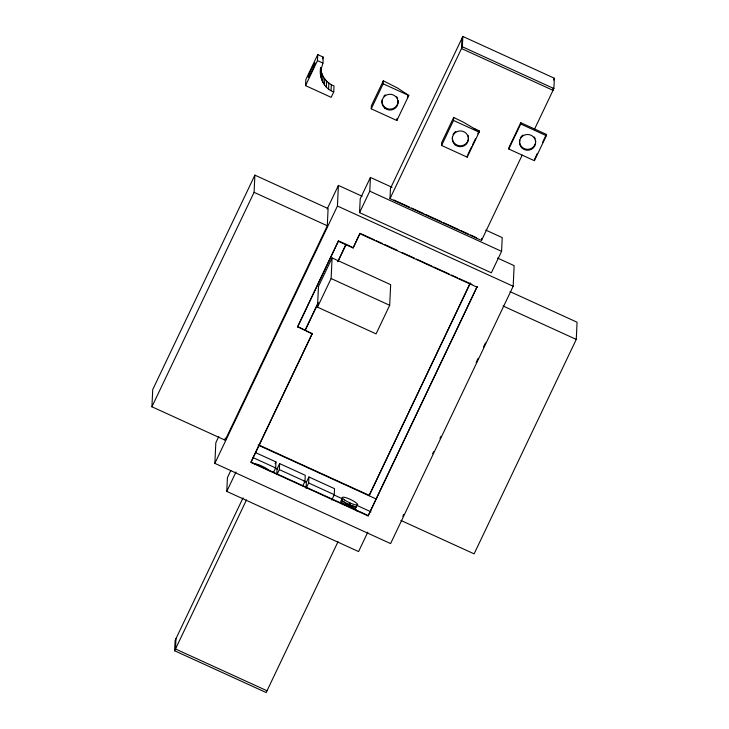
<?xml version="1.0" encoding="UTF-8"?>
<svg xmlns="http://www.w3.org/2000/svg" width="729" height="729" viewBox="0 0 729 729"><rect width="100%" height="100%" fill="white"/><g stroke="black" fill="none" stroke-linecap="round" stroke-linejoin="round"><path stroke-width="1.09" d="M320.478 71.369L322.947 63.122L323.229 57.108L317.744 54.593L305.825 79.616L305.542 85.63L331.166 97.331L333.727 91.972C323.849 88.446 318.783 77.356 320.66 67.36M151.924 406.773L152.735 389.587L254.886 175.142L328.105 208.576L327.294 225.762L225.152 440.198L151.924 406.773L254.075 192.328L254.886 175.142M338.028 541.683L266.167 692.55L174.632 650.769L175.115 640.454L243.067 497.816M175.971 638.668L175.479 648.974L267.014 690.764M497.606 258.084L514.145 265.638L513.17 286.26L390.598 543.588L214.855 463.362L215.83 442.74L218.755 436.589M225.152 440.198L225.252 438.047M367.817 532.161L358.577 551.571L226.765 491.401L227.421 477.65L230.82 470.497M273.548 472.41L275.68 467.945L275.963 461.931L255.46 452.563M276.829 473.968L277.066 468.957L279.626 463.598L305.251 475.299L304.968 481.313L302.836 485.778M277.211 474.078L279.335 469.613L279.626 463.598M368.118 515.922L477.094 286.752L368.118 515.922L250.949 462.432L312.24 333.773L297.614 326.656L338.475 240.88L352.143 247.122M305.542 85.63L317.461 60.607L317.744 54.593M320.468 74.258L320.751 68.244C321.261 76.08 326.692 83.179 334.01 85.949L333.727 91.972M320.878 77.119L321.161 71.105M321.689 79.898L321.972 73.884M322.901 82.541L323.184 76.527M312.24 333.773L297.614 326.656M324.469 84.983L324.751 78.969M326.382 87.198L326.665 81.183M308.914 476.966L306.362 482.334L306.071 488.348L308.631 482.981L308.914 476.966L334.538 488.667L334.256 494.681L331.704 500.048M317.489 307.137L318.464 286.515L332.087 257.92L390.662 284.665L389.687 305.287L376.073 333.882L317.489 307.137L331.112 278.542L332.087 257.92M328.588 89.12L328.879 83.106M331.057 90.724L331.34 84.71M214.855 463.362L337.436 206.034L338.402 185.412L362.185 196.265M297.596 327.084L338.475 240.88M338.456 241.308L353.1 247.997L359.935 233.271M485.76 230.082L502.235 237.599L501.579 251.35L491.364 272.792L359.561 212.622L360.208 198.88L370.423 177.429L392.047 187.307M371.243 108.812L371.38 105.805L383.299 80.791L397.733 88.118L408.787 95.499L396.868 120.513L371.243 108.812L383.162 83.799L383.299 80.791M359.561 212.622L369.776 191.18L370.423 177.429M470.232 282.98L369.065 495.729L470.205 283.408M522.174 155.104L481.532 240.442L389.997 198.653L390.48 188.346L462.833 36.45L554.368 78.231L553.885 88.546L534.421 129.398M396.868 120.513L396.968 118.508M441.592 145.472L441.738 142.465L453.657 117.451L463.48 122.235L474.242 128.586A32.668 6.443 25.5 0 1 479.144 132.159L467.225 157.172L441.592 145.472L453.511 120.458L453.657 117.451M461.986 38.236L461.503 48.551L553.029 90.332L553.129 88.273M389.997 198.653L462.35 46.765L462.833 36.45M467.225 157.172L467.289 155.869M474.242 128.586L479.199 130.846L479.144 132.159L453.511 120.458M481.532 240.442L481.623 238.374M508.796 149.017L508.86 147.723L520.779 122.709L546.404 134.409L546.34 135.694L534.43 160.717L508.796 149.017L520.716 123.994L520.779 122.709M400.895 520.424L474.114 553.858L576.265 339.413L577.076 322.227L510.036 291.627M347.059 503.703L351.041 505.516A8.484 1.668 25.5 0 0 356.536 506.719L356.499 506.108L356.089 506.737A8.074 1.595 25.5 0 1 350.849 505.589L347.059 503.703A8.484 1.668 25.5 0 1 341.682 499.939L341.728 499.01A8.484 1.668 25.5 0 1 342.512 498.928M322.418 58.858L323.229 57.108M327.175 208.995L338.402 185.412M226.765 491.401L236.014 471.991M305.187 330.009L317.397 304.367M337.919 261.292L345.737 244.88M305.159 330.437L318.354 302.745M337.901 261.72L346.202 244.279M312.267 333.344L250.976 462.004L368.136 515.494M353.1 247.997L359.916 233.699L477.076 287.19M174.632 650.769L246.493 499.903M275.106 463.717L275.963 461.931M467.763 154.867L471.572 146.857M472.529 144.861L475.39 138.856M477.768 133.854L479.199 130.846M341.682 499.939L342.284 497.579M340.999 501.215L341.764 499.611M348.243 506.281L349.884 502.901M553.521 80.026L554.368 78.231M355.643 507.903L356.499 506.108M357.666 504.605L356.39 506.336M534.485 159.423L537.346 153.418M542.595 142.41L546.404 134.409M402.845 516.323L403.82 514.273M432.661 453.73L433.637 451.679M439.988 438.348L440.972 436.288M476.155 362.413L478.115 358.313M483.491 347.031L485.441 342.922M349.118 504.45L350.959 505.37A8.074 1.595 25.5 0 0 356.199 506.518M407.374 97.65L408.787 95.499L383.162 83.799M462.35 46.765L553.885 88.546M520.716 123.994L546.34 135.694M317.461 60.607L322.947 63.122M393.915 200.001L409.416 207.082M411.484 208.029L423.895 213.688M425.964 214.636L441.464 221.716M443.533 222.655L459.042 229.735M461.111 230.683L468.346 233.982M470.415 234.929L476.62 237.763M369.776 191.18L501.579 251.35M337.436 206.034L513.17 286.26M360.964 233.745L374.323 239.841M376.374 240.78L382.543 243.595M384.602 244.534L396.931 250.165M402.071 252.507L414.4 258.139M416.459 259.077L431.878 266.112M433.928 267.051L449.346 274.086M451.397 275.024L457.566 277.84M459.625 278.779L471.955 284.41M254.075 192.328L327.294 225.762M503.037 305.989L576.265 339.413M331.112 278.542L389.687 305.287M259.123 445.1L369.084 495.301M258.075 445.054L376.182 498.982M253.127 457.648L275.68 467.945M279.335 469.613L304.968 481.313M308.631 482.981L334.256 494.681M275.161 468.091L277.22 469.029M304.011 481.258L306.071 482.197M333.891 494.9L342.138 498.663M356.563 505.252L370.988 511.831M407.311 94.342L408.122 96.474M535.651 140.815A8.074 7.891 2.7 0 1 527.267 149.381A8.074 7.891 2.7 0 1 519.659 140.114M520.287 138.155A8.074 7.891 2.7 0 1 522.975 135.029M534.22 136.979A8.074 7.891 2.7 0 1 535.195 138.802M467.991 135.266A8.074 7.891 2.7 0 1 461.12 145.818A8.074 7.891 2.7 0 1 452.454 136.578M453.083 134.61A8.074 7.891 2.7 0 1 455.771 131.484M398.098 100.611A8.074 7.891 2.7 0 1 389.714 109.177A8.074 7.891 2.7 0 1 382.096 99.919M383.864 96.219A8.074 7.891 2.7 0 1 385.413 94.825M396.667 96.775A8.074 7.891 2.7 0 1 397.642 98.606M355.415 507.348A8.074 1.595 25.5 0 1 353.447 508.14M344.589 504.377A8.074 1.595 25.5 0 1 341.272 500.887M348.954 504.787A8.074 1.595 25.5 0 1 341.983 499.392M342.247 504.113A8.484 1.668 25.5 0 1 350.74 506.637A8.484 1.668 25.5 0 1 357.338 511.476M254.375 463.999A8.484 1.668 25.5 0 1 261.866 466.05A8.484 1.668 25.5 0 1 269.229 470.779M309.871 75.178A8.074 0.656 -65.5 0 0 315.046 62.967A8.074 0.656 -65.5 0 0 310.007 72.198A8.074 0.656 -65.5 0 0 309.871 75.178M522.383 148.397A8.074 7.891 2.7 0 0 535.523 143.731A8.074 7.891 2.7 0 0 524.798 134.938A8.074 7.891 2.7 0 0 522.383 148.397M455.178 144.852A8.074 7.891 2.7 0 0 468.319 140.196A8.074 7.891 2.7 0 0 457.593 131.393A8.074 7.891 2.7 0 0 455.178 144.852M384.83 108.193A8.074 7.891 2.7 0 0 397.97 103.536A8.074 7.891 2.7 0 0 387.245 94.734A8.074 7.891 2.7 0 0 384.83 108.193M344.48 499.884A8.484 1.668 25.5 0 0 357.374 504.951A8.484 1.668 25.5 0 0 348.061 498.445A8.484 1.668 25.5 0 0 344.48 499.884"/></g></svg>
